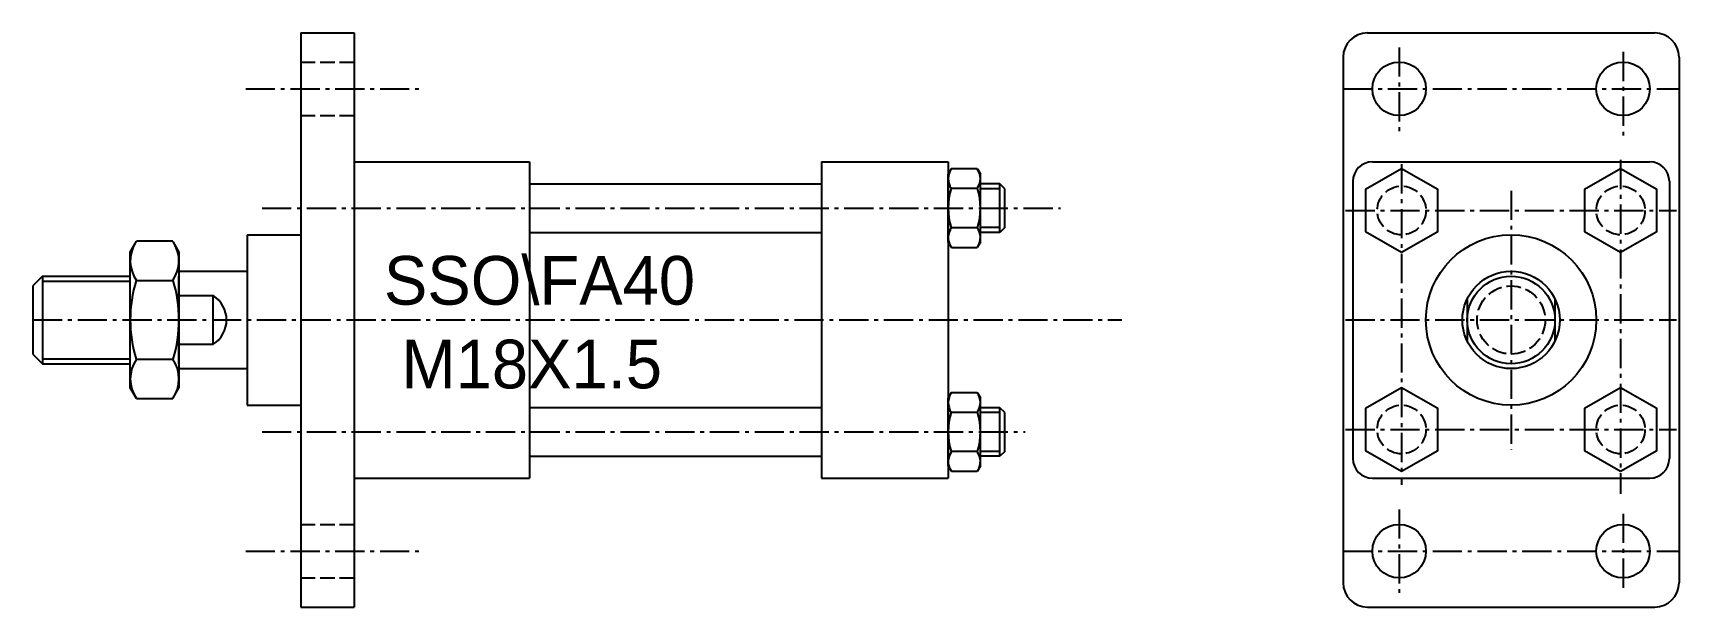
# Model space of a CAD drawing. Extents: x 241 to 580, y 213 to 331.
import ezdxf

# ---------------------------------------------------------------- set-up
doc = ezdxf.new("R2010")
doc.units = 0
doc.header["$MEASUREMENT"] = 0
doc.linetypes.add('DASHED', pattern=[4, 3, -1])
doc.linetypes.add('SCENTER', pattern=[9.2, 6, -1.2, 0.8, -1.2])
for name, color, linetype in [('CON', 2, 'CONTINUOUS'), ('DAS', 3, 'DASHED'), ('SCEN', 1, 'SCENTER'), ('UTI', 7, 'CONTINUOUS')]:
    doc.layers.add(name, color=color, linetype=linetype)

# ---------------------------------------------------------------- blocks, each defined once
blk = doc.blocks.new('SM10S')
at = {"layer": 'CON'}
for p, q in [((-6.61, 6.98), (-5.96, 8.11)), ((-6.61, 6.98), (-6.61, -6.98)), ((-0.64, 8.09), (-5.97, 8.09)), ((0, 6.98), (-0.64, 8.09)), ((0, 6.98), (0, -6.98)), ((-11.61, 4.02), (-10.61, 5.02)), ((-11.61, 4.02), (-11.61, -3.98)), ((-10.61, 5.02), (-10.61, -4.98)), ((-10.61, 5.02), (-6.61, 5.02)), ((-6.01, 4.05), (-0.6, 4.05)), ((-6.01, 4.05), (-0.6, 4.05)), ((-11.61, -3.98), (-10.61, -4.98)), ((-10.61, -4.98), (-6.61, -4.98)), ((-6.01, -4.02), (-0.6, -4.02)), ((-5.98, -8.06), (-6.61, -6.98)), ((-5.97, -8.06), (-0.63, -8.06)), ((-0.63, -8.06), (0, -6.98))]:
    blk.add_line(p, q, dxfattribs=at)
for centre, radius, start, end in [((-3.11, 6.07), 3.5, 148.8308, 215.2644), ((-3.5, 6.07), 3.5, 324.7356, 31.1692), ((7.38, 0.01), 13.99, 163.2213, 196.7787), ((-13.99, 0.01), 13.99, 343.2213, 16.7787), ((-3.11, -6.04), 3.5, 144.7356, 215.2644), ((-3.5, -6.04), 3.5, 324.7356, 35.2644)]:
    blk.add_arc(centre, radius, start, end, dxfattribs=at)
at = {"layer": 'UTI'}
for p, q in [((-10.61, 4.02), (-6.61, 4.02)), ((-10.61, -3.98), (-6.61, -3.98))]:
    blk.add_line(p, q, dxfattribs=at)

msp = doc.modelspace()

# ---------------------------------------------------------------- linework, layer by layer
at = {"layer": 'CON'}
for p, q in [((296.39, 330.92), (296.39, 212.92)), ((296.39, 330.92), (307.39, 330.92)), ((307.39, 330.92), (307.39, 212.92)), ((515.5, 330.92), (574.5, 330.92)), ((510.5, 325.92), (510.5, 217.92)), ((579.5, 325.92), (579.5, 217.92)), ((307.39, 304.42), (343.39, 304.42)), ((343.39, 304.42), (343.39, 239.42)), ((403.39, 304.42), (429.39, 304.42)), ((403.39, 304.42), (403.39, 239.42)), ((429.39, 304.42), (429.39, 239.42)), ((516.5, 304.42), (573.5, 304.42)), ((343.39, 299.92), (403.39, 299.92)), ((512.5, 300.42), (512.5, 243.42)), ((577.5, 300.42), (577.5, 243.42)), ((261.39, 285.89), (262.7, 288.14)), ((270.11, 288.11), (262.68, 288.11)), ((270.14, 288.05), (271.39, 285.89)), ((285.39, 289.42), (285.39, 254.42)), ((285.39, 289.42), (296.39, 289.42)), ((343.39, 289.92), (403.39, 289.92)), ((261.39, 258), (261.39, 285.94)), ((271.39, 285.89), (271.39, 257.95)), ((243.39, 280.92), (241.39, 278.92)), ((243.39, 280.92), (261.39, 280.92)), ((243.39, 280.92), (243.39, 262.92)), ((271.39, 281.92), (285.39, 281.92)), ((271.39, 281.92), (271.39, 261.92)), ((271.39, 262.92), (271.39, 280.92)), ((241.39, 278.92), (241.39, 264.92)), ((262.58, 280.03), (270.2, 280.03)), ((262.58, 280.03), (270.2, 280.03)), ((271.39, 276.92), (278.39, 276.92)), ((278.39, 266.92), (278.39, 276.92)), ((536, 276.28), (536, 267.56)), ((554, 276.28), (554, 267.56)), ((241.39, 264.92), (243.39, 262.92)), ((262.58, 263.86), (270.2, 263.86)), ((271.39, 266.92), (278.39, 266.92)), ((243.39, 262.92), (261.39, 262.92)), ((271.39, 261.92), (285.39, 261.92)), ((262.64, 255.78), (261.39, 257.95)), ((270.14, 255.78), (271.39, 257.95)), ((262.68, 255.78), (270.14, 255.78)), ((285.39, 254.42), (296.39, 254.42)), ((343.39, 253.92), (403.39, 253.92)), ((343.39, 243.92), (403.39, 243.92)), ((307.39, 239.42), (343.39, 239.42)), ((403.39, 239.42), (429.39, 239.42)), ((516.5, 239.42), (573.5, 239.42)), ((296.39, 212.92), (307.39, 212.92)), ((515.5, 212.92), (574.5, 212.92))]:
    msp.add_line(p, q, dxfattribs=at)
for points in [[(522.5, 285.84), (529.93, 290.13), (529.93, 298.71), (522.5, 303), (515.07, 298.71), (515.07, 290.13)], [(567.5, 285.84), (574.93, 290.13), (574.93, 298.71), (567.5, 303), (560.07, 298.71), (560.07, 290.13)], [(522.5, 240.84), (529.93, 245.13), (529.93, 253.71), (522.5, 258), (515.07, 253.71), (515.07, 245.13)], [(567.5, 240.84), (574.93, 245.13), (574.93, 253.71), (567.5, 258), (560.07, 253.71), (560.07, 245.13)]]:
    msp.add_lwpolyline(points, close=True, dxfattribs=at)
for centre, radius in [((522, 319.42), 5.5), ((568, 319.42), 5.5), ((545, 271.92), 17.5), ((545, 271.92), 10), ((545, 271.92), 9), ((522, 224.42), 5.5), ((568, 224.42), 5.5)]:
    msp.add_circle(centre, radius, dxfattribs=at)
for centre, radius, start, end in [((515.5, 325.92), 5, 90, 180), ((574.5, 325.92), 5, 0, 90), ((516.5, 300.42), 4, 90, 180), ((573.5, 300.42), 4, 0, 90), ((268.39, 284.07), 7, 148.8308, 215.2644), ((264.39, 284.07), 7, 324.7356, 31.1692), ((289.39, 271.94), 28, 163.2213, 196.7787), ((243.39, 271.94), 28, 343.2213, 16.7787), ((275.29, 271.92), 5.88, 301.7811, 58.2189), ((268.39, 259.82), 7, 144.7356, 215.2644), ((264.39, 259.82), 7, 324.7356, 35.2644), ((516.5, 243.42), 4, 180, 270), ((573.5, 243.42), 4, 270, 0), ((515.5, 217.92), 5, 180, 270), ((574.5, 217.92), 5, 270, 0)]:
    msp.add_arc(centre, radius, start, end, dxfattribs=at)
at = {"layer": 'DAS'}
for p, q in [((296.39, 324.92), (307.39, 324.92)), ((296.39, 313.92), (307.39, 313.92)), ((296.39, 229.92), (307.39, 229.92)), ((296.39, 218.92), (307.39, 218.92))]:
    msp.add_line(p, q, dxfattribs=at)
for centre, radius in [((522.5, 294.42), 5), ((567.5, 294.42), 5), ((545, 271.92), 7), ((522.5, 249.42), 5), ((567.5, 249.42), 5)]:
    msp.add_circle(centre, radius, dxfattribs=at)
at = {"layer": 'SCEN'}
for p, q in [((522, 327.93), (522, 309.84)), ((568, 327.02), (568, 309.84)), ((285.09, 319.42), (320.63, 319.42)), ((510.5, 319.42), (579.5, 319.42)), ((567.5, 304.82), (567.5, 236.21)), ((522.5, 303.92), (522.5, 238.01)), ((545, 298.49), (545, 245.25)), ((288.45, 294.92), (452.44, 294.92)), ((511, 294.42), (579, 294.42)), ((241.39, 271.92), (465.03, 271.92)), ((511, 271.92), (579, 271.92)), ((288.45, 248.92), (445.22, 248.92)), ((511, 249.42), (579, 249.42)), ((522, 232.99), (522, 215.86)), ((568, 232.09), (568, 215.86)), ((285.09, 224.42), (320.63, 224.42)), ((510.5, 224.42), (579.5, 224.42))]:
    msp.add_line(p, q, dxfattribs=at)
at = {"layer": 'UTI'}
for p, q in [((243.39, 279.92), (261.39, 279.92)), ((243.39, 263.92), (261.39, 263.92))]:
    msp.add_line(p, q, dxfattribs=at)

# ---------------------------------------------------------------- block references
at = {"layer": 'CON', "rotation": 180}
for p in [(429.39, 294.92), (429.39, 248.92)]:
    msp.add_blockref('SM10S', p, dxfattribs=at)

# ---------------------------------------------------------------- texts
at = {"layer": 'UTI'}
for s, p in [('SSO\\FA40', (313.48, 275.07)), ('M18X1.5', (317.08, 257.87))]:
    msp.add_text(s, height=10, dxfattribs=at).set_placement(p)

doc.saveas('drawing.dxf')
